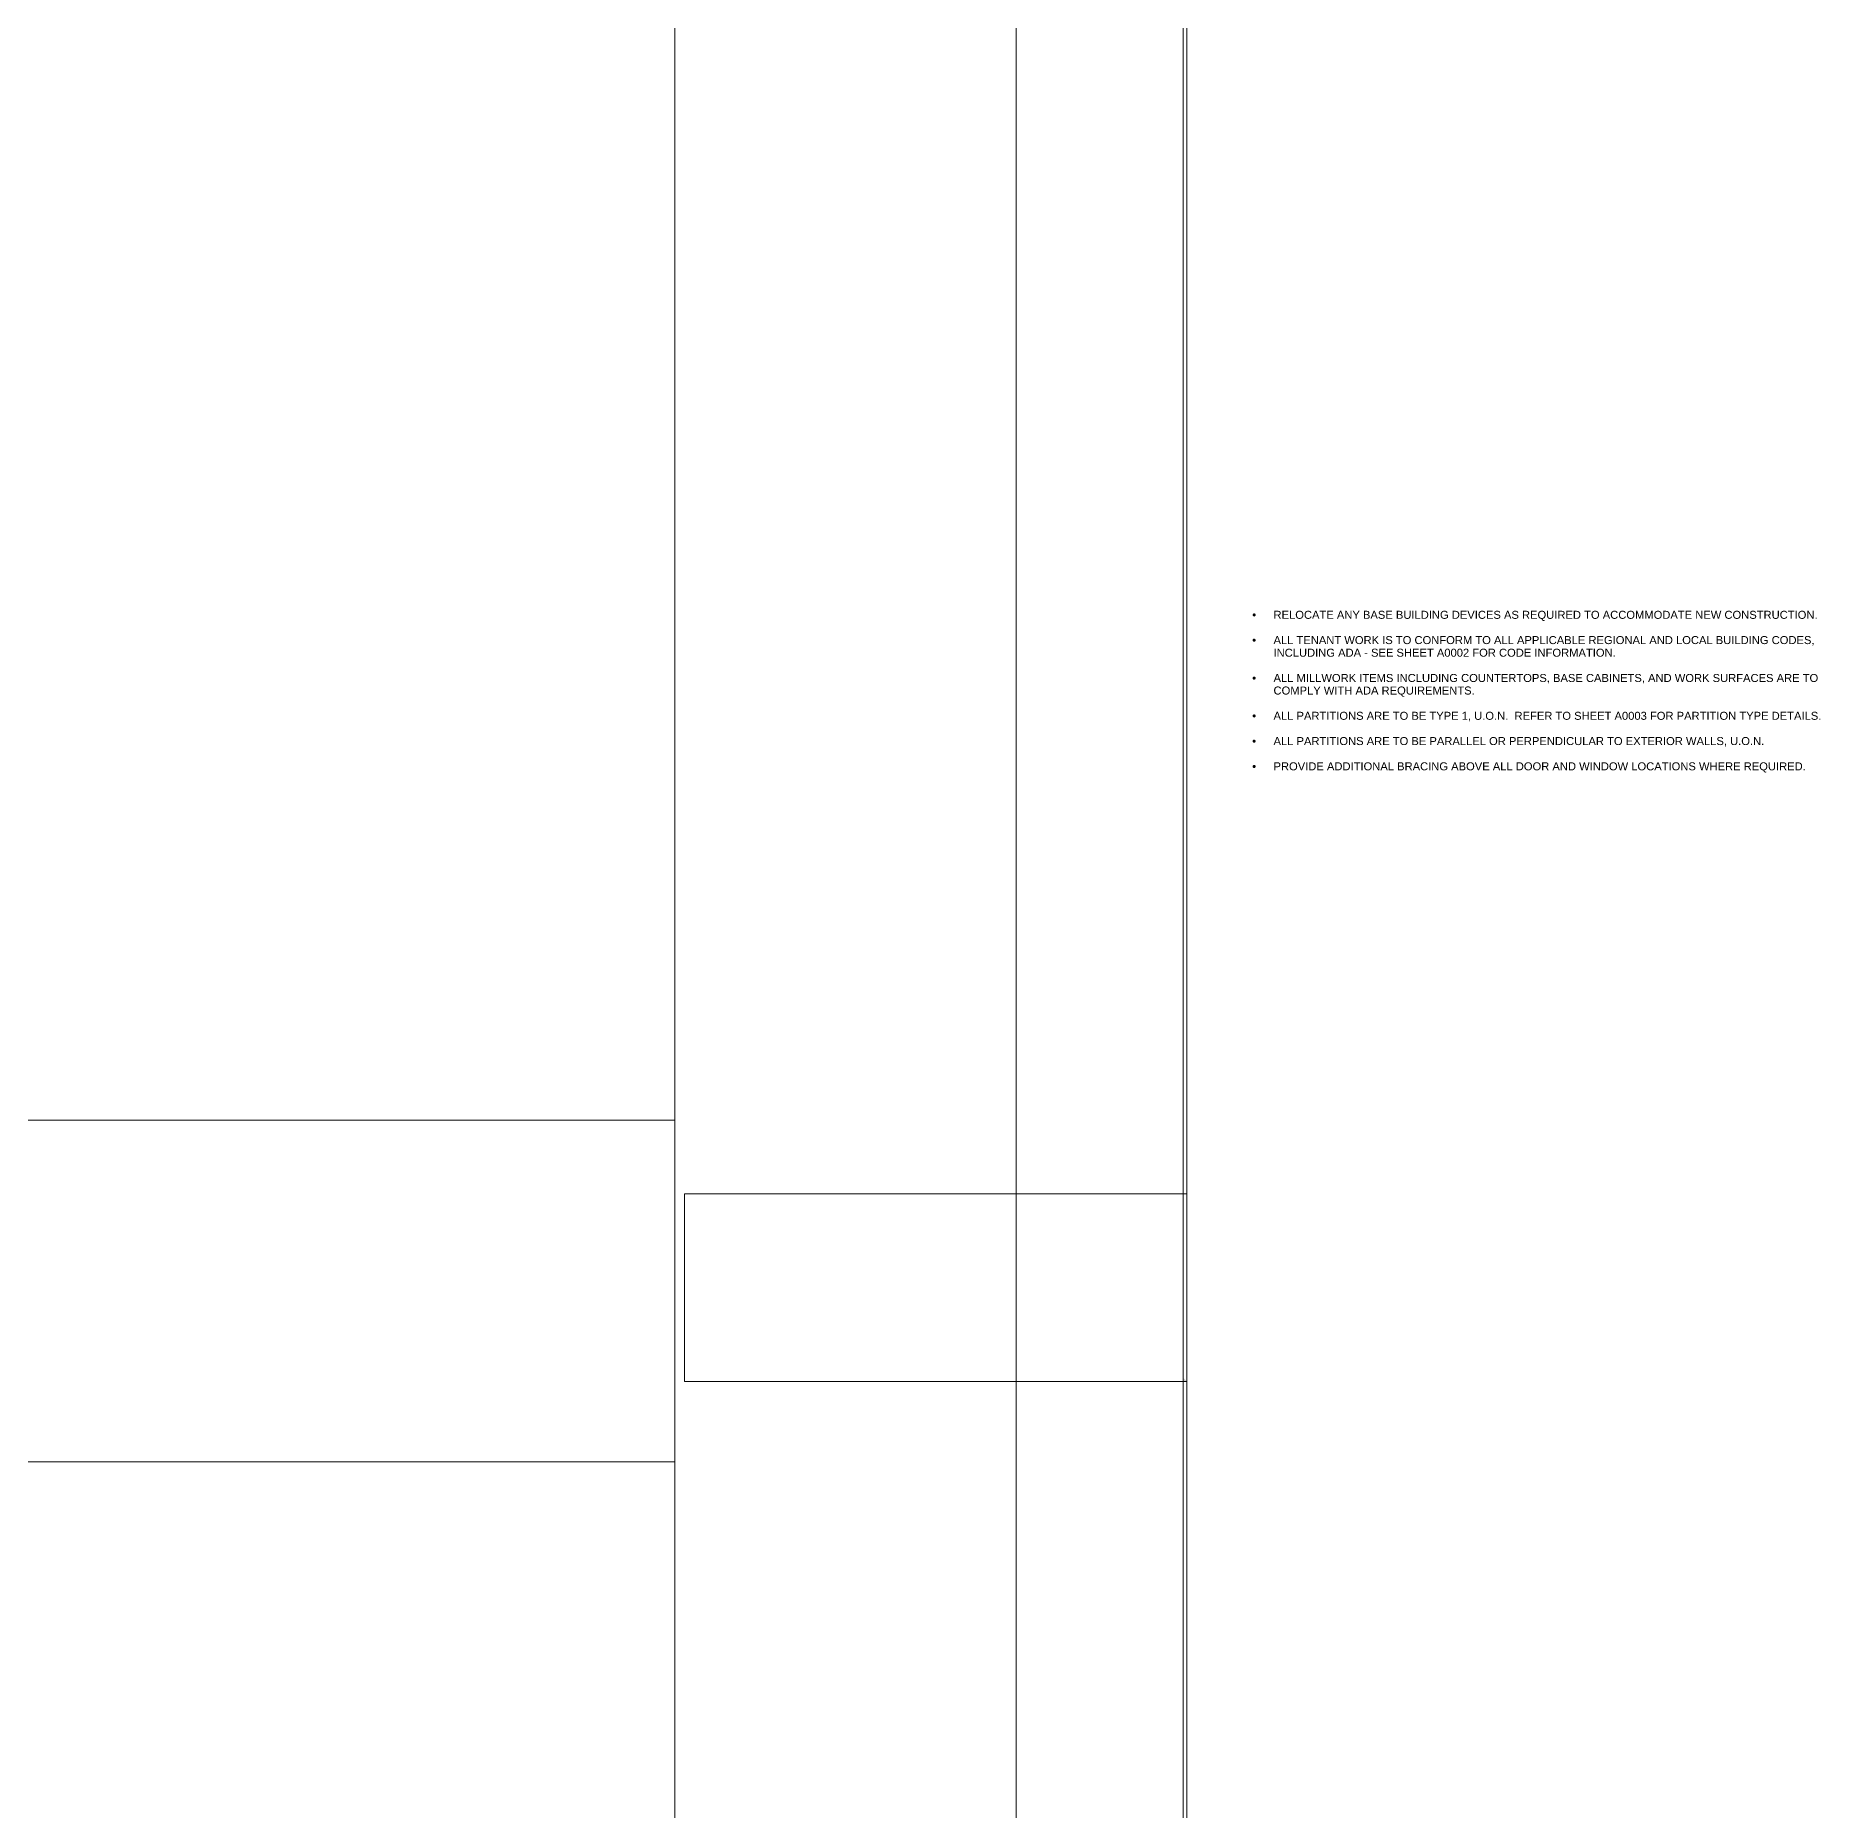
# Model space of a CAD drawing. Header units: inches. Extents: x -865 to 1895, y -762 to 1388.
# Drawn here: x 1873.18 to 1894.09, y 117.67 to 138.46 of the extents above; entities that cross this region are included whole.
import ezdxf

# ---------------------------------------------------------------- set-up
doc = ezdxf.new("R2010")
doc.units = ezdxf.units.IN
doc.header["$MEASUREMENT"] = 0
for name, color, linetype, lineweight in [('4th Floor Revit Background_dwg', 8, 'Continuous', 9), ('8309_BB$0$BB_WIN_SILL', 7, 'Continuous', 9), ('A-EXIST-GLAZ', 7, 'Continuous', 9), ('A-FLOR', 192, 'Continuous', 13), ('A-WALL', 113, 'Continuous', 9), ('G-ANNO-TEXT', 231, 'Continuous', 9)]:
    doc.layers.add(name, color=color, linetype=linetype, lineweight=lineweight)
doc.styles.add('Arial_5', font='arial.ttf', dxfattribs={"height": 0.09375})

# ---------------------------------------------------------------- blocks, each defined once
blk = doc.blocks.new('4th Floor Revit Background_dwg_8309_BB$0$MULL-2868499-4th Floor New Construction - Partition Plan')
at = {"layer": '8309_BB$0$BB_WIN_SILL', "flags": 128}
blk.add_lwpolyline([(-0.4904, -0.0917), (-0.4904, 0.0917), (0, 0.0917), (0, -0.0917)], close=True, dxfattribs=at)
blk = doc.blocks.new('4th Floor Revit Background_dwg-1506688-4th Floor New Construction - Partition Plan')
at = {"layer": 'A-EXIST-GLAZ'}
h = blk.add_hatch(color=256, dxfattribs=at)
h.paths.add_polyline_path([(3043.295, 403.68), (3043.338, 403.68), (3043.295, 405.832)], flags=0)
h.paths.add_polyline_path([(3043.295, 459.68), (3043.338, 459.68), (3043.295, 461.832)], flags=0)
h.paths.add_polyline_path([(3043.295, 571.68), (3043.338, 571.68), (3043.295, 571.728)], flags=0)
h.paths.add_polyline_path([(3043.295, 739.68), (3043.338, 739.68), (3043.295, 741.832)], flags=0)
h.paths.add_polyline_path([(3043.295, 795.68), (3043.338, 795.68), (3043.295, 795.728)], flags=0)
h.paths.add_polyline_path([(3043.295, 963.68), (3043.338, 963.68), (3043.295, 963.728)], flags=0)
at = {"layer": 'A-EXIST-GLAZ', "flags": 128}
for points in [[(2924.716, 1100.195), (2959.434, 1100.195), (2959.434, 1096.195), (2960.438, 1096.195), (2961.217, 1095.413), (2964.047, 1098.243), (3001.256, 1061.034), (2998.427, 1058.206), (2999.983, 1056.65), (3002.811, 1059.479), (3038.785, 1023.505), (3035.975, 1020.695), (3037.346, 1019.323), (3037.338, 1017.609), (3041.338, 1017.609), (3041.338, 965.88), (3037.454, 965.88), (3037.454, 963.68), (3041.338, 963.68), (3041.338, 909.88)], [(3037.338, 966.741), (3037.338, 1019.295), (2960.438, 1096.195), (2961.142, 1095.488), (2965.381, 1099.727), (2962.92, 1102.195), (2924.716, 1102.195), (2924.716, 1096.195), (2918.716, 1096.195), (2918.716, 1102.195), (2924.716, 1102.195), (2924.716, 1140.402), (2924.716, 1136.913), (2918.716, 1136.913)], [(2919.257, 268.448), (2919.257, 267.914), (2925.257, 267.914), (2963.472, 267.914), (3043.338, 347.78), (3043.338, 1021.78)], [(2964.599, 271.869), (3041.338, 348.608), (3041.338, 1017.609)], [(3000.612, 313.539), (3037.338, 350.265), (3037.338, 962.741)]]:
    blk.add_lwpolyline(points, dxfattribs=at)
at = {"extrusion": (0, 0, -1), "xscale": 12, "yscale": 12, "zscale": -12, "rotation": 180}
blk.add_blockref('4th Floor Revit Background_dwg_8309_BB$0$MULL-2868499-4th Floor New Construction - Partition Plan', (-3043.338, 964.78), dxfattribs=at)

msp = doc.modelspace()

# ---------------------------------------------------------------- linework, layer by layer
at = {"layer": 'A-FLOR'}
msp.add_line((1886.622, -493.251), (1886.622, 180.838), dxfattribs=at)
at = {"layer": 'A-WALL', "color": 250, "lineweight": 20}
for p, q in [((1880.665, 125.753), (1767.043, 125.753)), ((1880.665, 121.753), (1880.665, 125.753)), ((1763.043, 121.753), (1880.665, 121.753))]:
    msp.add_line(p, q, dxfattribs=at)

# ---------------------------------------------------------------- block references
at = {"layer": '4th Floor Revit Background_dwg', "color": 7}
msp.add_blockref('4th Floor Revit Background_dwg-1506688-4th Floor New Construction - Partition Plan', (-1156.673, -840.988), dxfattribs=at)

# ---------------------------------------------------------------- texts
at = {"layer": 'G-ANNO-TEXT', "color": 7, "attachment_point": 1, "style": 'Arial_5'}
for s, insert, char_height, width in [('RELOCATE ANY BASE BUILDING DEVICES AS REQUIRED TO ACCOMMODATE NEW CONSTRUCTION.', (1887.68, 131.722), 0.09375, 7.7366), ('•', (1887.43, 131.722), 0.0937, 0.303), ('•', (1887.43, 131.426), 0.0937, 0.303), ('ALL TENANT WORK IS TO CONFORM TO ALL APPLICABLE REGIONAL AND LOCAL BUILDING CODES, ', (1887.68, 131.426), 0.09375, 7.7467), ('INCLUDING ADA - SEE SHEET A0002 FOR CODE INFORMATION.', (1887.68, 131.278), 0.09375, 4.86568), ('•', (1887.43, 130.982), 0.0937, 0.303), ('ALL MILLWORK ITEMS INCLUDING COUNTERTOPS, BASE CABINETS, AND WORK SURFACES ARE TO ', (1887.68, 130.982), 0.09375, 7.7972), ('COMPLY WITH ADA REQUIREMENTS.', (1887.68, 130.835), 0.09375, 2.8684), ('•', (1887.43, 130.539), 0.0937, 0.303), ('ALL PARTITIONS ARE TO BE TYPE 1, U.O.N.  REFER TO SHEET A0003 FOR PARTITION TYPE DETAILS.', (1887.68, 130.539), 0.09375, 7.7972), ('•', (1887.43, 130.243), 0.0937, 0.303), ('ALL PARTITIONS ARE TO BE PARALLEL OR PERPENDICULAR TO EXTERIOR WALLS, U.O.N.', (1887.68, 130.243), 0.09375, 6.98415), ('•', (1887.43, 129.947), 0.0937, 0.303), ('PROVIDE ADDITIONAL BRACING ABOVE ALL DOOR AND WINDOW LOCATIONS WHERE REQUIRED.', (1887.68, 129.947), 0.09375, 7.5851)]:
    msp.add_mtext(s, dxfattribs=dict(at, insert=insert, char_height=char_height, width=width))

doc.saveas('drawing.dxf')
